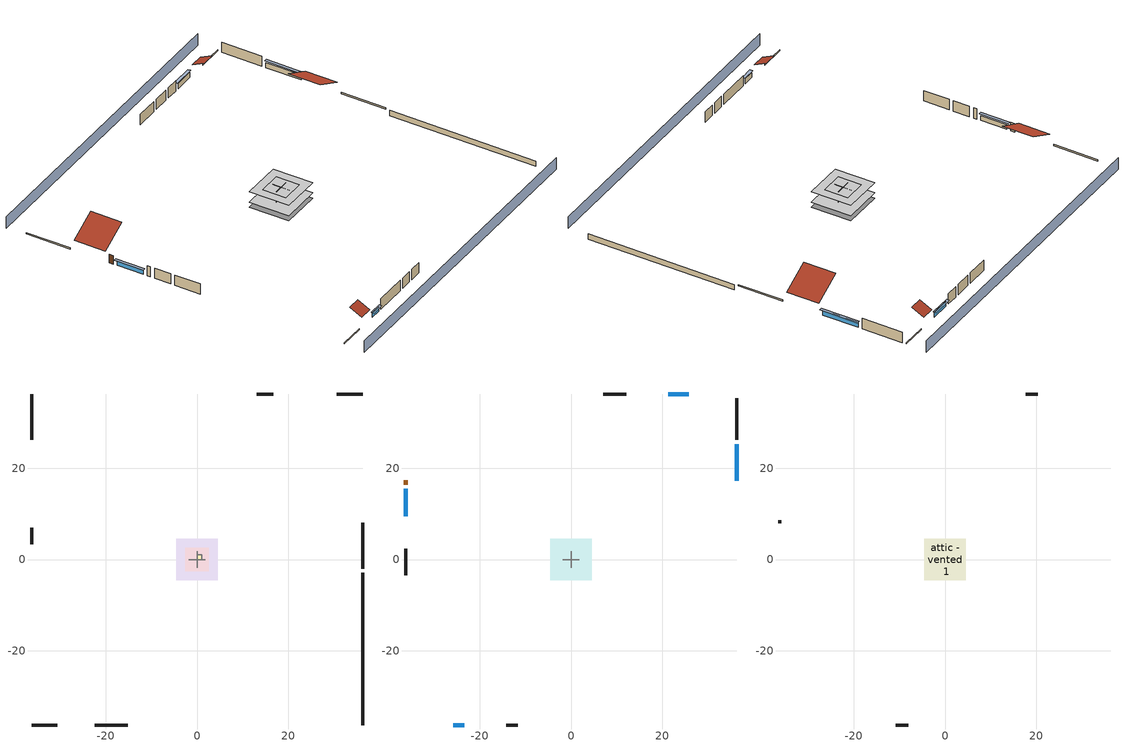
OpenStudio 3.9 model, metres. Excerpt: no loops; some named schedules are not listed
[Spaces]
garage 1
 floor foundation (Slab1 construction): -2.59,-2.59 -2.59,2.59 2.59,2.59 2.59,-2.59 z0
 wall outside (Wall1 construction): -22.46,-36.33 -15.15,-36.33 z0.3:2.74
 wall outside (Wall2 construction): -36.33,7 -36.33,3.34 z0.3:2.74
 wall outside (Wall12 construction): 16.76,36.33 13.1,36.33 z0.3:2.74
 wall to conditioned space 1 (Wall5 construction Reversed): 0,-1.83 0,1.83 z0.3:2.74
 wall to conditioned space 1 (Wall6 construction Reversed): 1.83,0 -1.83,0 z0.3:2.74
crawlspace - vented 1
 floor foundation (Slab2 construction): -4.52,-4.52 -4.52,4.52 4.52,4.52 4.52,-4.52 z-0.91
 wall outside (RimJoist1 construction): 36.33,-1.99 36.33,8.1 z0.3:0.61
 wall outside (RimJoist2 construction): -36.33,-36.33 -30.72,-36.33 z0.3:0.61
 wall outside (RimJoist3 construction): -36.33,36.33 -36.33,26.24 z0.3:0.61
 wall outside (RimJoist4 construction): 36.33,36.33 30.72,36.33 z0.3:0.61
 wall foundation (FoundationWall1 construction): 36.33,-36.33 36.33,-2.92 z-0.91:0.3
furnace airloop ret air space
 floor adiabatic (AdiabaticConst): 0,0 0,1 1,1 1,0 z0
 wall adiabatic (AdiabaticConst): 0,1 0,0 1,0 1,1 0,1 z0:1
 ceiling adiabatic (AdiabaticConst): 1,0 1,1 0,1 0,0 z1
conditioned space 1
 floor to crawlspace - vented 1 (Floor2 construction): -4.52,-4.52 -4.52,4.52 4.52,4.52 4.52,-4.52 z0.3
 wall outside (Wall3 construction): 36.33,26.24 36.33,35.4 z0.3:2.74
 wall outside (Wall4 construction): -14.22,-36.33 -11.69,-36.33 z0.3:2.74
 wall outside (Wall7 construction): -36.33,2.41 -36.33,-3.43 z0.3:2.74
 wall outside (Wall8 construction): 12.17,36.33 7.08,36.33 z0.3:2.74
 wall outside (AdiabaticWallConstruction): 36.33,17.25 36.33,25.31 / 25.81,36.33 21.33,36.33 z0.3:1.49; -25.81,-36.33 -23.39,-36.33 z0.3:1.4; -36.33,15.5 -36.33,9.54 z0.3:1.46
 wall outside (AdiabaticWallConstruction 1): -36.33,17.35 -36.33,16.43 z0.3:2.34
 window (WindowConstruction): 36.33,17.25 36.33,25.31 z0.3:1.49
 window (WindowConstruction 1): -25.8,-36.33 -23.39,-36.33 z0.3:1.4
 window (WindowConstruction 2): -36.33,15.5 -36.33,9.54 z0.3:1.46
 window (WindowConstruction 3): 25.8,36.33 21.33,36.33 z0.3:1.49
 door (Door): -36.33,17.35 -36.33,16.43 z0.3:2.34
attic - vented 1
 floor to garage 1 (Floor1 construction): -2.59,-2.59 -2.59,2.59 2.59,2.59 2.59,-2.59 z2.74
 floor to conditioned space 1 (Floor3 construction Reversed): -4.52,-4.52 -4.52,4.52 4.52,4.52 4.52,-4.52 z2.74
 wall outside (Wall9 construction): -10.76,-36.33 -8.05,-36.33 z0.3:2.74
 wall outside (Wall10 construction): 20.4,36.33 17.68,36.33 z0.3:2.74
 wall outside (Wall11 construction): -36.33,8.62 -36.33,7.93 z0.3:2.74
 roof outside (Roof1 construction): 36.33,16.32,2.74 29.8,16.32,6.01 29.8,9.02,6.01 36.33,9.02,2.74
 roof outside (Roof2 construction): -26.73,-36.33,2.74 -26.73,-33.59,4.11 -29.79,-33.59,4.11 -29.79,-36.33,2.74
 roof outside (Roof3 construction): 26.73,36.33,2.74 26.73,33.59,4.11 29.79,33.59,4.11 29.79,36.33,2.74
 roof outside (Roof4 construction): -36.33,18.28,2.74 -30.04,18.28,5.89 -30.04,25.31,5.89 -36.33,25.31,2.74
shading: 36.33,40.9 -36.33,40.9 / -36.33,-40.9 36.33,-40.9 z0:2.74; 36.33,25.61 36.33,16.94 36.94,16.94 36.94,25.61 z1.8; -23.09,-36.33 -26.11,-36.33 -26.11,-36.94 -23.09,-36.94 z1.71; -36.33,9.24 -36.33,15.81 -36.94,15.81 -36.94,9.24 z1.77; 21.02,36.33 26.11,36.33 26.11,36.94 21.02,36.94 z1.8
[Site]
Portland Intl Arpt_OR: Latitude {deg}=45.59; Longitude {deg}=-122.6; Time Zone {hr}=-8; Elevation {m}=33; Terrain=Suburbs; Keep Site Location Information=Yes
[Site:GroundTemperature:Shallow]
10.2558, 8.96328, 8.85977, 9.47314, 11.9355, 14.3863, 16.5111, 17.8571, 17.9714, 16.8767, 14.8061, 12.4304
[Site:WaterMainsTemperature]
Calculation Method=Schedule; Temperature Schedule=mains temperature schedule
[Building]
Building 1
[Material] Roughness=Rough
Name | Thickness {m} | Conductivity {W/m-K} | Density {kg/m3} | Specific Heat {J/kg-K} | Thermal Absorptance | Solar Absorptance | Visible Absorptance
asphalt or fiberglass shingles | 0.00635 | 0.162714 | 1121.4 | 1465.45 | 0.9 | 0.85 | 0.85
roof rigid ins | 0.00281632 | 0.029427 | 32.04 | 1214.23 | 0.9 | 0.7 | 0.7
osb sheathing 0.5 in. | 0.0127 | 0.115458 | 512.64 | 1214.23 | 0.9 | 0.6 | 0.6
wood siding | 0.0254 | 0.102417 | 544.68 | 1172.36 | 0.9 | 0.85 | 0.85
osb sheathing 0.5 in. 1 | 0.0127 | 0.115458 | 512.64 | 1214.23 | 0.9 | 0.7 | 0.7
wall stud and cavity | 0.1397 | 0.727959 | 139.0536 | 1170.24 | 0.9 | 0.6 | 0.6
wall stud and cavity 1 | 0.1397 | 0.550994 | 139.0536 | 1170.24 | 0.9 | 0.7 | 0.7
gypsum board | 0.0127 | 0.160291 | 801 | 837.4 | 0.9 | 0.6 | 0.6
osb sheathing 0.5 in. 2; osb sheathing 0.5 in. 3 | 0.0127 | 0.115458 | 512.64 | 1214.23
wall stud and cavity 2 | 0.1397 | 0.335416 | 139.0536 | 1170.24 | 0.9 | 0.7 | 0.7
rim joist stud and cavity | 0.0508 | 0.178688 | 50.32683 | 1063.81 | 0.9 | 0.6 | 0.6
ceiling stud and cavity | 0.1397 | 1.39189 | 65.682 | 1177.47 | 0.9 | 0.7 | 0.7
floor stud and cavity | 0.1397 | 0.923637 | 92.3553 | 1139.71 | 0.9 | 0.7 | 0.7
osb sheathing 0.75 in. | 0.01905 | 0.115458 | 512.64 | 1214.23 | 0.9 | 0.7 | 0.7
floor covering | 0.0127 | 0.0433444 | 54.468 | 1339.84 | 0.9 | 0.6 | 0.6
ceiling loosefill ins | 0.254 | 0.0480833 | 16.02 | 1046.75 | 0.9 | 0.7 | 0.7
ceiling stud and cavity 1 | 0.1397 | 0.104117 | 65.682 | 1177.47 | 0.9 | 0.7 | 0.7
concrete 4.0 in. | 0.1016 | 1.803125 | 2242.8 | 837.4 | 0.9 | 0.7 | 0.7
concrete 8.0 in. | 0.2032 | 1.803125 | 2242.8 | 837.4 | 0.9 | 0.7 | 0.7
soil 0.5 in. | 0.0127 | 1.3848 | 1842.3 | 418.7 | 0.9 | 0.7 | 0.7
wood siding 1; wood siding 2 | 0.0254 | 0.102417 | 544.68 | 1172.36
wall rigid ins | 0.512978 | 0.029427 | 32.04 | 1214.23 | 0.9 | 0.7 | 0.7
wall stud and cavity 3 | 0.0889 | 0.380278 | 52.3479 | 1209.89 | 0.9 | 0.7 | 0.7
door material | 0.04445 | 0.0612267 | 512.64 | 1214.23 | 0.9 | 0.7 | 0.7
wall stud and cavity 4 | 0.0889 | 0.391764 | 83.0341 | 1211.67 | 0.9 | 0.7 | 0.7
furniture material conditioned space 1; furniture material garage 1 | 0.1524 | 0.115458 | 640.8 | 1214.23 | 0.9 | 0.6 | 0.6
[Construction]
Roof1 construction; Roof2 construction; Roof3 construction; Roof4 construction: asphalt or fiberglass shingles, roof rigid ins, osb sheathing 0.5 in.
Wall1 construction; Wall2 construction: wood siding, osb sheathing 0.5 in. 1, wall stud and cavity
Wall3 construction; Wall4 construction: wood siding, osb sheathing 0.5 in. 1, wall stud and cavity 1, gypsum board
Wall5 construction Reversed: gypsum board, wall stud and cavity 2, osb sheathing 0.5 in. 2
Wall6 construction Reversed: gypsum board, wall stud and cavity 2, osb sheathing 0.5 in. 3
Wall7 construction; Wall8 construction: wood siding, osb sheathing 0.5 in. 3, wall stud and cavity 1, gypsum board
Wall9 construction; Wall10 construction; Wall11 construction; Wall12 construction: wood siding, osb sheathing 0.5 in. 3, wall stud and cavity
RimJoist1 construction; RimJoist2 construction; RimJoist3 construction; RimJoist4 construction: wood siding, rim joist stud and cavity
Floor1 construction: ceiling stud and cavity
Floor2 construction: floor stud and cavity, osb sheathing 0.75 in., floor covering
Floor3 construction Reversed: gypsum board, ceiling stud and cavity 1, ceiling loosefill ins
Slab1 construction: concrete 4.0 in.
FoundationWall1 construction: concrete 8.0 in.
Slab2 construction: soil 0.5 in.
WindowConstruction; WindowConstruction 1; WindowConstruction 2; WindowConstruction 3: WindowMaterial
AdiabaticWallConstruction: wood siding 1, wall rigid ins, wall stud and cavity 3, gypsum board
Door: door material
AdiabaticWallConstruction 1: wood siding 2, wall rigid ins, wall stud and cavity 3, gypsum board
PartitionWallConstruction: gypsum board, wall stud and cavity 4, gypsum board
furniture construction conditioned space 1: furniture material conditioned space 1
furniture construction garage 1: furniture material garage 1
AdiabaticConst: Adiabatic
[WindowMaterial:SimpleGlazingSystem]
WindowMaterial: U-Factor {W/m2-K}=2.15764; Solar Heat Gain Coefficient=0.44
[Material:NoMass]
Adiabatic: Roughness=Rough; Thermal Resistance {m2-K/W}=176.1
[ThermalZone] Multiplier=1; Use Ideal Air Loads=No
Name | Volume {m3} | Thermostat
conditioned space | 199.577 | conditioned space temperature setpoint
attic - vented | 84.3588
garage | 65.242
crawlspace - vented | 99.7886
furnace airloop ret air zone | 1
[Sizing:Zone] Zone Cooling Design Supply Air Temperature Input Method=SupplyAirTemperature; Zone Cooling Design Supply Air Temperature {C}=14; Zone Cooling Design Supply Air Temperature Difference {deltaC}=11.11; Zone Heating Design Supply Air Temperature Input Method=SupplyAirTemperature; Zone Heating Design Supply Air Temperature {C}=40; Zone Heating Design Supply Air Temperature Difference {deltaC}=11.11; Zone Cooling Design Supply Air Humidity Ratio {kg-H2O/kg-air}=0.0085; Zone Heating Design Supply Air Humidity Ratio {kg-H2O/kg-air}=0.008; Cooling Design Air Flow Method=DesignDay; Heating Design Air Flow Method=DesignDay; Account for Dedicated Outdoor Air System=No; Dedicated Outdoor Air System Control Strategy=NeutralSupplyAir; Dedicated Outdoor Air Low Setpoint Temperature for Design {C}=autosize; Dedicated Outdoor Air High Setpoint Temperature for Design {C}=autosize; Zone Load Sizing Method=Sensible Load Only No Latent Load; Zone Latent Cooling Design Supply Air Humidity Ratio Input Method=HumidityRatioDifference; Zone Cooling Design Supply Air Humidity Ratio Difference {kgWater/kgDryAir}=0.005; Zone Latent Heating Design Supply Air Humidity Ratio Input Method=HumidityRatioDifference; Zone Humidification Design Supply Air Humidity Ratio Difference {kgWater/kgDryAir}=0.005; Sizing Option=Coincident
attic - vented; garage; crawlspace - vented; furnace airloop ret air zone
[Space]
Name | Thermal Zone | Volume {m3}
conditioned space 1 | conditioned space | 199.577
attic - vented 1 | attic - vented | 84.3588
garage 1 | garage | 65.242
crawlspace - vented 1 | crawlspace - vented | 99.7886
furnace airloop ret air space | furnace airloop ret air zone
[ThermostatSetpoint:DualSetpoint]
conditioned space temperature setpoint: Heating Setpoint Temperature Schedule=heating setpoint; Cooling Setpoint Temperature Schedule=cooling setpoint; Temperature Difference Between Cutout And Setpoint {deltaC}=0
[Foundation:Kiva] Wall Depth Below Slab {m}=0.2032
Name | Initial Indoor Air Temperature {C} | Wall Height Above Grade {m}
Foundation Kiva 1 | 13.4258 | 0.1016
Foundation Kiva 2 | 8.52769 | 0.3048
[Foundation:Kiva:Settings]
Soil Conductivity {W/m-K}=1.3848; Soil Density {kg/m3}=1842.3; Soil Specific Heat {J/kg-K}=418.7; Ground Solar Absorptivity=0.9; Ground Thermal Absorptivity=0.9; Ground Surface Roughness {m}=0.03; Far-Field Width {m}=40; Deep-Ground Boundary Condition=ZeroFlux; Deep-Ground Depth {m}=40; Minimum Cell Dimension {m}=0.2; Maximum Cell Growth Coefficient=3; Simulation Timestep=Timestep
[SurfaceProperty:ExposedFoundationPerimeter] Exposed Perimeter Calculation Method=TotalExposedPerimeter
Name | Total Exposed Perimeter {m}
Slab1 | 14.6304
Slab2 | 33.40608
[SurfaceProperty:IncidentSolarMultiplier] Incident Solar Multiplier=1; Incident Solar Multiplier Schedule=trans schedule winter=0.85 summer=0.7
Window1; Window2; Window3; Window4
[InternalMass:Definition] Design Level Calculation Method=SurfaceArea
Name | Construction | Surface Area {m2}
partition wall mass | PartitionWallConstruction | 81.84758
furniture mass conditioned space 1 | furniture construction conditioned space 1 | 32.73903
furniture mass garage 1 | furniture construction garage 1 | 2.67561
[InternalMass] Multiplier=1
Name | Internal Mass Definition | Space or SpaceType
partition wall mass | partition wall mass | conditioned space 1
furniture mass conditioned space 1 | furniture mass conditioned space 1 | conditioned space 1
furniture mass garage 1 | furniture mass garage 1 | garage 1
[EnergyManagementSystem:Sensor]
Name | Output Variable or Output Meter Index Key | Output Variable or Output Meter
water_heater_T_set | water heater setpoint | Schedule Value
out_pb_s |  | Site Outdoor Air Barometric Pressure
out_wt_s |  | Site Outdoor Air Humidity Ratio
site_vw_s |  | Site Wind Speed
cool_season | cooling season schedule | Schedule Value
furnace_airloop_AH_MFR_s | Node 16 | System Node Mass Flow Rate
furnace_airloop_AH_VFR_s | Node 16 | System Node Current Density Volume Flow Rate
furnace_airloop_AH_Tout_s | Node 16 | System Node Temperature
furnace_airloop_AH_Wout_s | Node 16 | System Node Humidity Ratio
furnace_airloop_RA_T_s | Node 19 | System Node Temperature
furnace_airloop_Ra_W_s | Node 19 | System Node Humidity Ratio
furnace_airloop_0_DZ_T_s | crawlspace - vented | Zone Air Temperature
furnace_airloop_0_DZ_W_s | crawlspace - vented | Zone Mean Air Humidity Ratio
natural_vent_s | natural vent schedule | Schedule Value
htg_sp_s | heating setpoint | Schedule Value
clg_sp_s | cooling setpoint | Schedule Value
mech_vent_range_fan_0_sch_s | mech vent range fan 0 schedule | Schedule Value
mech_vent_bath_fan_0_sch_s | mech vent bath fan 0 schedule | Schedule Value
clothes_dryer_exhaust_0_sch_s | clothes_dryer | Schedule Value
htg_load_cond |  | Heating:EnergyTransfer:Zone:CONDITIONED SPACE
clg_load_cond |  | Cooling:EnergyTransfer:Zone:CONDITIONED SPACE
htg_load_duct |  | Heating:EnergyTransfer:Zone:FURNACE AIRLOOP RET AIR ZONE
clg_load_duct |  | Cooling:EnergyTransfer:Zone:FURNACE AIRLOOP RET AIR ZONE
s_conv | Floor2 | Surface Inside Face Convection Heat Gain Energy
s_ig | Floor2 | Surface Inside Face Internal Gains Radiation Heat Gain Energy
s_sol | Floor2 | Surface Inside Face Solar Radiation Heat Gain Energy
s_lgt | Floor2 | Surface Inside Face Lights Radiation Heat Gain Energy
s_surf | Floor2 | Surface Inside Face Net Surface Thermal Radiation Heat Gain Energy
s_conv_1 | Floor3 | Surface Inside Face Convection Heat Gain Energy
s_ig_1 | Floor3 | Surface Inside Face Internal Gains Radiation Heat Gain Energy
s_sol_1 | Floor3 | Surface Inside Face Solar Radiation Heat Gain Energy
s_lgt_1 | Floor3 | Surface Inside Face Lights Radiation Heat Gain Energy
s_surf_1 | Floor3 | Surface Inside Face Net Surface Thermal Radiation Heat Gain Energy
ss_sol | Door1 | Surface Inside Face Solar Radiation Heat Gain Energy
ss_lgt | Door1 | Surface Inside Face Lights Radiation Heat Gain Energy
ss_conv | Door1 | Surface Inside Face Convection Heat Gain Energy
ss_ig | Door1 | Surface Inside Face Internal Gains Radiation Heat Gain Energy
ss_surf | Door1 | Surface Inside Face Net Surface Thermal Radiation Heat Gain Energy
ss_conv_1 | Window1 | Surface Inside Face Convection Heat Gain Energy
ss_ig_1 | Window1 | Surface Inside Face Internal Gains Radiation Heat Gain Energy
ss_surf_1 | Window1 | Surface Inside Face Net Surface Thermal Radiation Heat Gain Energy
ss_trans_in | Window1 | Surface Window Transmitted Solar Radiation Rate
ss_back_out | Window1 | Surface Window Shortwave from Zone Back Out Window Heat Transfer Rate
ss_trans_out | Window1 | Surface Inside Face Initial Transmitted Diffuse Transmitted Out Window Solar Radiation Rate
ss_conv_2 | Window2 | Surface Inside Face Convection Heat Gain Energy
ss_ig_2 | Window2 | Surface Inside Face Internal Gains Radiation Heat Gain Energy
ss_surf_2 | Window2 | Surface Inside Face Net Surface Thermal Radiation Heat Gain Energy
ss_trans_in_1 | Window2 | Surface Window Transmitted Solar Radiation Rate
ss_back_out_1 | Window2 | Surface Window Shortwave from Zone Back Out Window Heat Transfer Rate
ss_trans_out_1 | Window2 | Surface Inside Face Initial Transmitted Diffuse Transmitted Out Window Solar Radiation Rate
ss_conv_3 | Window3 | Surface Inside Face Convection Heat Gain Energy
ss_ig_3 | Window3 | Surface Inside Face Internal Gains Radiation Heat Gain Energy
ss_surf_3 | Window3 | Surface Inside Face Net Surface Thermal Radiation Heat Gain Energy
ss_trans_in_2 | Window3 | Surface Window Transmitted Solar Radiation Rate
ss_back_out_2 | Window3 | Surface Window Shortwave from Zone Back Out Window Heat Transfer Rate
ss_trans_out_2 | Window3 | Surface Inside Face Initial Transmitted Diffuse Transmitted Out Window Solar Radiation Rate
ss_conv_4 | Window4 | Surface Inside Face Convection Heat Gain Energy
ss_ig_4 | Window4 | Surface Inside Face Internal Gains Radiation Heat Gain Energy
ss_surf_4 | Window4 | Surface Inside Face Net Surface Thermal Radiation Heat Gain Energy
ss_trans_in_3 | Window4 | Surface Window Transmitted Solar Radiation Rate
ss_back_out_3 | Window4 | Surface Window Shortwave from Zone Back Out Window Heat Transfer Rate
ss_trans_out_3 | Window4 | Surface Inside Face Initial Transmitted Diffuse Transmitted Out Window Solar Radiation Rate
s_conv_2 | Wall3 | Surface Inside Face Convection Heat Gain Energy
s_ig_2 | Wall3 | Surface Inside Face Internal Gains Radiation Heat Gain Energy
s_sol_2 | Wall3 | Surface Inside Face Solar Radiation Heat Gain Energy
s_lgt_2 | Wall3 | Surface Inside Face Lights Radiation Heat Gain Energy
s_surf_2 | Wall3 | Surface Inside Face Net Surface Thermal Radiation Heat Gain Energy
s_conv_3 | Wall4 | Surface Inside Face Convection Heat Gain Energy
s_ig_3 | Wall4 | Surface Inside Face Internal Gains Radiation Heat Gain Energy
s_sol_3 | Wall4 | Surface Inside Face Solar Radiation Heat Gain Energy
s_lgt_3 | Wall4 | Surface Inside Face Lights Radiation Heat Gain Energy
s_surf_3 | Wall4 | Surface Inside Face Net Surface Thermal Radiation Heat Gain Energy
s_conv_4 | Wall5 | Surface Inside Face Convection Heat Gain Energy
[ElectricEquipment:Definition] Design Level Calculation Method=EquipmentLevel
Name | Design Level {W} | Fraction Latent | Fraction Radiant | Fraction Lost
ceiling fan | 16.9378 | 0 | 0.558 | 0
clothes washer | 394.614 | 0.03 | 0.162 | 0.7
clothes dryer | 10184.5 | 0.015 | 0.081 | 0.85
dishwasher | 554.205 | 0.3 | 0.18 | 0.4
fridge | 45.9075 | 0 | 0.6 | 0
cooking range | 1849.86 | 0.08 | 0.432 | 0.2
misc tv | 1109.02 | 0 | 0.6 | 0
misc plug loads | 647.46 | 0.021 | 0.558 | 0.049
whole house fan; mech vent house fan | 0 | 0 | 0 | 1
mech vent house fan cfis | 0 | 0 | 0 | 0
mech vent range fan 0 | 30 | 0 | 0 | 1
mech vent bath fan 0 | 15 | 0 | 0 | 1
[ElectricEquipment] Space or SpaceType=conditioned space 1
Name | Electric Equipment Definition | Schedule
ceiling fan | ceiling fan | ceiling_fan
clothes washer | clothes washer | clothes_washer
clothes dryer | clothes dryer | clothes_dryer
dishwasher | dishwasher | dishwasher
fridge | fridge | fridge schedule
cooking range | cooking range | cooking_range
misc tv | misc tv | plug_loads_tv
misc plug loads | misc plug loads | plug_loads_other
whole house fan | whole house fan | Always On Discrete
mech vent house fan | mech vent house fan | mech vent house fan schedule
mech vent house fan cfis | mech vent house fan cfis | mech vent house fan cfis schedule
mech vent range fan 0 | mech vent range fan 0 | mech vent range fan 0 schedule
mech vent bath fan 0 | mech vent bath fan 0 | mech vent bath fan 0 schedule
[OtherEquipment:Definition] Design Level Calculation Method=EquipmentLevel
Name | Design Level {W} | Fraction Latent | Fraction Radiant | Fraction Lost
water heater sens; furnace airloop_0 SupSensLkToCond; furnace airloop_0 SupCondToLv; furnace airloop_0 RetCondToRP; furnace airloop_0 RetSensLkToRP; furnace airloop_0 SupCondToDZ; furnace airloop_0 RetCondToDZ; furnace airloop_0 SupSensLkToDZ; mech vent house fan sensible load | 0 | 0 | 0 | 0
water heater lat; furnace airloop_0 SupLatLkToCond; furnace airloop_0 RetLatLkToRP; furnace airloop_0 SupLatLkToDZ; mech vent house fan latent load | 0 | 1 | 0 | 0
water heater energy adjustment1 | 0.01 | 0 | 0 | 1
clothes dryer 2 | 0 | 0.015 | 0.081 | 0.85
cooking range 2 | 0 | 0.08 | 0.432 | 0.2
general water use sensible | -61.6891 | 0 | 0.6 | 0
general water use latent | 62.594 | 1 | 0 | 0
[OtherEquipment]
Name | Other Equipment Definition | Space or SpaceType | Schedule | Fuel Type
water heater sens | water heater sens | conditioned space 1 | Always On Discrete
water heater lat | water heater lat | conditioned space 1 | Always On Discrete
water heater energy adjustment1 | water heater energy adjustment1 | conditioned space 1 | Always On Discrete | Electricity
clothes dryer 1 | clothes dryer 2 | conditioned space 1 | clothes_dryer | Electricity
cooking range 1 | cooking range 2 | conditioned space 1 | cooking_range | Electricity
general water use sensible | general water use sensible | conditioned space 1 | general water use schedule
general water use latent | general water use latent | conditioned space 1 | general water use schedule
furnace airloop_0 SupSensLkToCond | furnace airloop_0 SupSensLkToCond | conditioned space 1 | Always On Discrete
furnace airloop_0 SupLatLkToCond | furnace airloop_0 SupLatLkToCond | conditioned space 1 | Always On Discrete
furnace airloop_0 SupCondToLv | furnace airloop_0 SupCondToLv | conditioned space 1 | Always On Discrete
furnace airloop_0 RetCondToRP | furnace airloop_0 RetCondToRP | furnace airloop ret air space | Always On Discrete
furnace airloop_0 RetSensLkToRP | furnace airloop_0 RetSensLkToRP | furnace airloop ret air space | Always On Discrete
furnace airloop_0 RetLatLkToRP | furnace airloop_0 RetLatLkToRP | furnace airloop ret air space | Always On Discrete
furnace airloop_0 SupCondToDZ | furnace airloop_0 SupCondToDZ | crawlspace - vented 1 | Always On Discrete
furnace airloop_0 RetCondToDZ | furnace airloop_0 RetCondToDZ | crawlspace - vented 1 | Always On Discrete
furnace airloop_0 SupSensLkToDZ | furnace airloop_0 SupSensLkToDZ | crawlspace - vented 1 | Always On Discrete
furnace airloop_0 SupLatLkToDZ | furnace airloop_0 SupLatLkToDZ | crawlspace - vented 1 | Always On Discrete
mech vent house fan sensible load | mech vent house fan sensible load | conditioned space 1 | Always On Discrete
mech vent house fan latent load | mech vent house fan latent load | conditioned space 1 | Always On Discrete
[WaterUse:Equipment:Definition]
Name | Peak Flow Rate {m3/s}
clothes washer | 2.07972e-05
dishwasher | 1.20228e-05
[Lights:Definition] Design Level Calculation Method=LightingLevel; Fraction Radiant=0.6; Fraction Visible=0.2; Return Air Fraction=0
Name | Lighting Level {W}
interior lighting | 192.892
garage lighting | 10.5733
[Lights] Fraction Replaceable=1
Name | Lights Definition | Space or SpaceType | Schedule
interior lighting | interior lighting | conditioned space 1 | lighting_interior
garage lighting | garage lighting | garage 1 | lighting_garage
[Exterior:Lights:Definition]
exterior lighting: Design Level {W}=5.52521
[Exterior:Lights]
exterior lighting: Exterior Lights Definition=exterior lighting; Schedule=exterior lighting schedule
[People:Definition]
occupants: Number of People Calculation Method=People; Number of People {people}=3; Fraction Radiant=0.314171; Sensible Heat Fraction=0.56303; Carbon Dioxide Generation Rate {m3/s-W}=0; Enable ASHRAE 55 Comfort Warnings=No; Mean Radiant Temperature Calculation Type=EnclosureAveraged
[People]
occupants: People Definition=occupants; Space or SpaceType=conditioned space 1; Number of People Schedule=occupants; Activity Level Schedule=occupants activity schedule; Multiplier=1
[ZoneMixing] Schedule=Always On Continuous; Design Flow Rate Calculation Method=Flow/Zone; Design Flow Rate {m3/s}=0
Name | Zone or Space | Source Zone or Space
furnace airloop_0 ZoneMixDZToCond mix | conditioned space | crawlspace - vented
furnace airloop_0 ZoneMixCondToDZ mix | crawlspace - vented | conditioned space
whole house fan mix | attic - vented | conditioned space
[SpaceInfiltration:DesignFlowRate] Schedule=Always On Discrete
Name | Space or SpaceType | Design Flow Rate Calculation Method | Design Flow Rate {m3/s} | Air Changes per Hour {1/hr} | Constant Term Coefficient | Temperature Term Coefficient | Velocity Term Coefficient | Velocity Squared Term Coefficient
natural vent flow; whole house fan flow; infil flow | conditioned space 1 | Flow/Space | 0
infil crawlspace - vented 1 | crawlspace - vented 1 | AirChanges/Hour |  | 2.6013 | 1 | 0 | 0 | 0
crawlspace_vented 1 duct leakage imbalance infil flow | crawlspace - vented 1 | Flow/Space | 0
[SpaceInfiltration:EffectiveLeakageArea] Schedule=Always On Discrete
Name | Space or SpaceType | Effective Air Leakage Area {cm2} | Stack Coefficient | Wind Coefficient
infil garage 1 | garage 1 | 203.878 | 0.000129147 | 4.64657e-05
infil attic - vented 1 | attic - vented 1 | 3619.76 | 0.000162043 | 3.52519e-05
